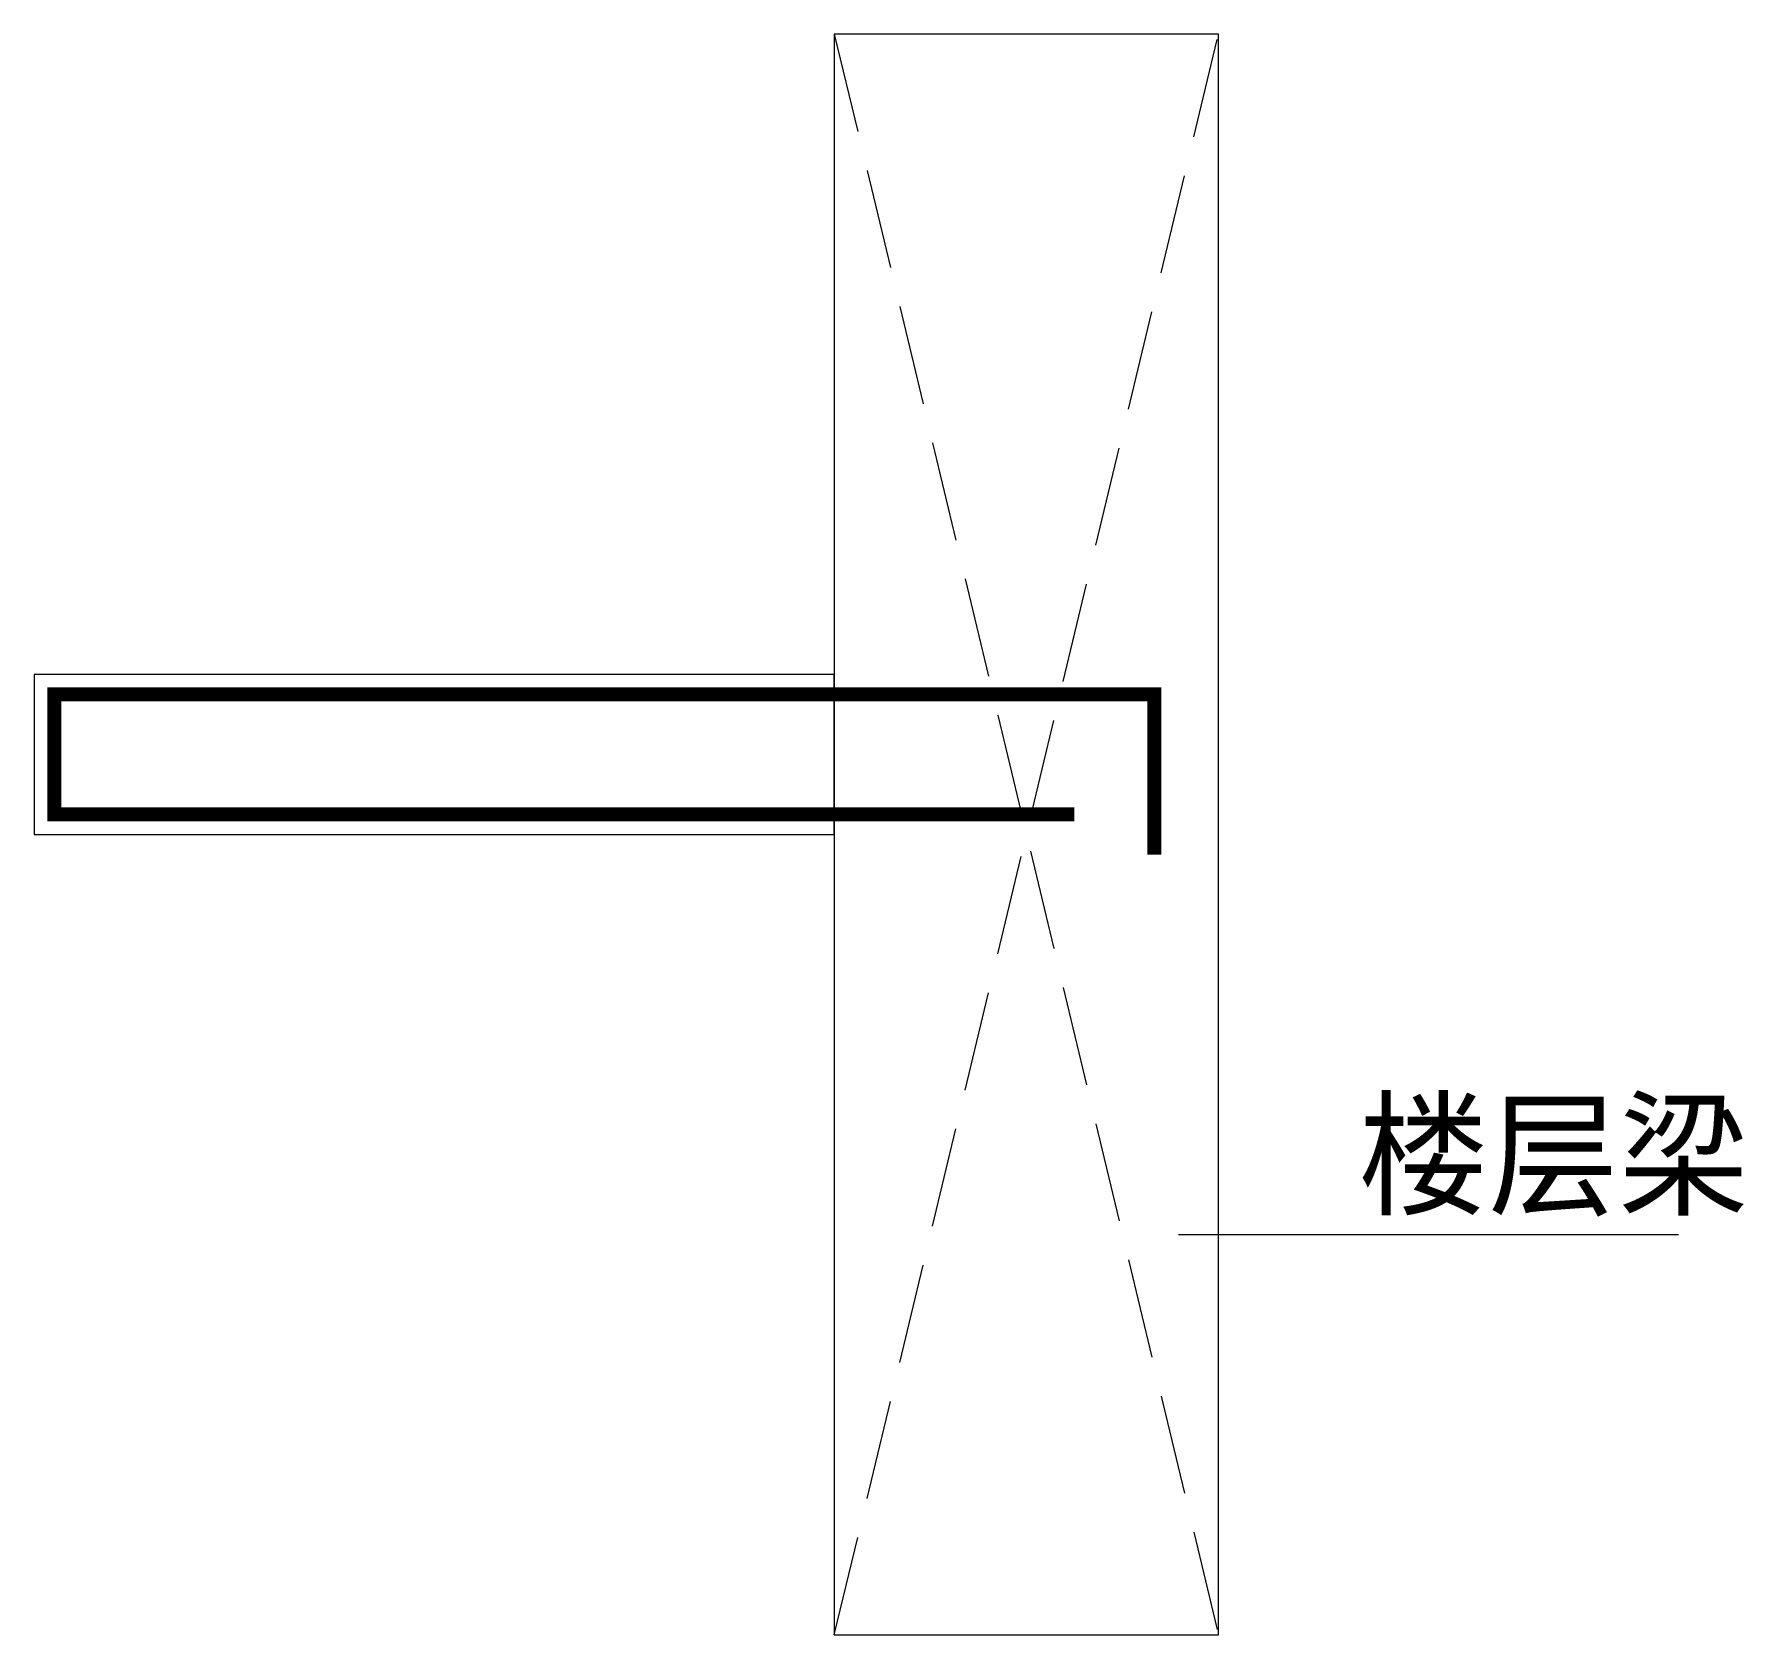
# Model space of a CAD drawing. Extents: x -2000 to 2273, y -2000 to 2000.
import ezdxf

# ---------------------------------------------------------------- set-up
doc = ezdxf.new("R2010")
doc.units = 0
doc.header["$MEASUREMENT"] = 0
doc.linetypes.add('SD-SUPPORT-DASH', pattern=[0.35, 0.25, -0.1])
doc.layers.add('S-OTHER-THIN', color=3, linetype='Continuous', lineweight=0)
doc.layers.add('S-TEXT', color=7, linetype='Continuous', lineweight=0)
doc.layers.add('S-REIN', color=6, linetype='Continuous')

msp = doc.modelspace()

# ---------------------------------------------------------------- linework, layer by layer
at = {"layer": 'S-OTHER-THIN', "color": 7, "linetype": 'SD-SUPPORT-DASH', "ltscale": 1000}
for p, q in [((0, -2000), (960, 2000)), ((0, 2000), (960, -2000))]:
    msp.add_line(p, q, dxfattribs=at)
at = {"layer": 'S-OTHER-THIN', "color": 7}
for p, q in [((0, 400), (-2000, 400)), ((-2000, 400), (-2000, 0)), ((0, 0), (0, 400)), ((-2000, 0), (0, 0)), ((860, -1000), (2110, -1000))]:
    msp.add_line(p, q, dxfattribs=at)
msp.add_lwpolyline([(0, -2000), (960, -2000), (960, 2000), (0, 2000)], close=True, dxfattribs=at)
at = {"layer": 'S-REIN', "const_width": 35}
msp.add_lwpolyline([(800, -50), (800, 350), (0, 350), (-50, 350), (-1950, 350), (-1950, 50), (-50, 50), (0, 50), (600, 50)], dxfattribs=at)

# ---------------------------------------------------------------- texts
at = {"layer": 'S-TEXT', "color": 7}
msp.add_text('楼层梁', height=250, dxfattribs=at).set_placement((1310, -925))

doc.saveas('drawing.dxf')
